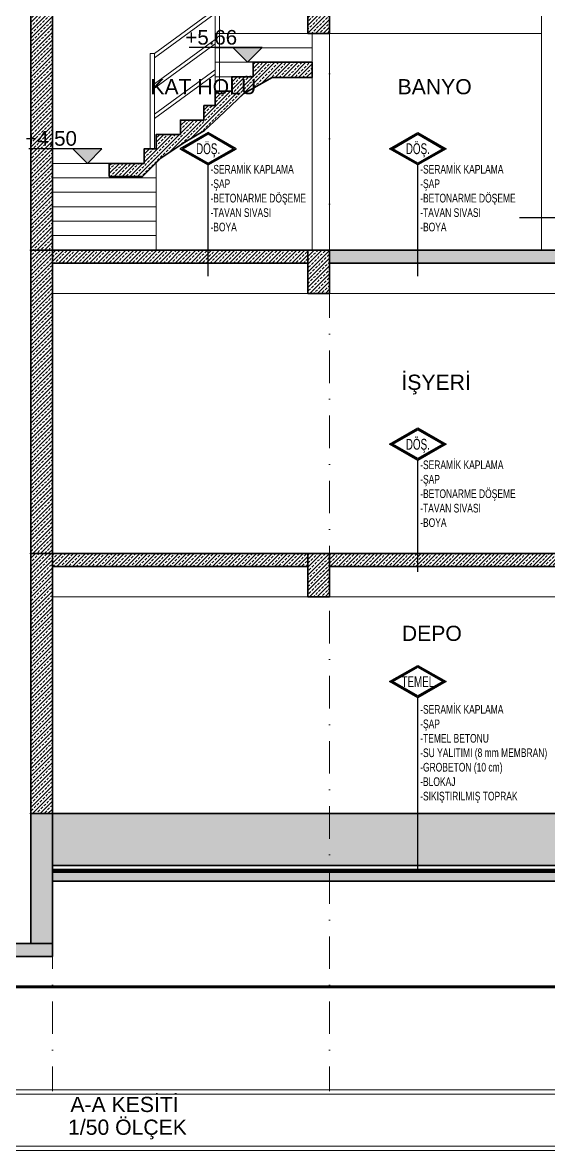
# Model space of a CAD drawing. Header units: millimetres. Extents: x -2145 to 33996, y -835 to 2363.
# Drawn here: x 24495 to 25103, y -835 to 467 of the extents above; entities that cross this region are included whole.
import ezdxf
from ezdxf.enums import TextEntityAlignment as Align

# ---------------------------------------------------------------- set-up
doc = ezdxf.new("R2010")
doc.units = ezdxf.units.MM
for name, pattern in [('ACAD_ISO03W100', [30, 12, -18]), ('DASHDOT', [1, 0.5, -0.25, 0, -0.25]), ('DASHED', [19.05, 12.7, -6.35])]:
    doc.linetypes.add(name, pattern=pattern)
for name, color, linetype, lineweight in [('arcCGDM_antet', 85, 'Continuous', 20), ('NET_AKS', 251, 'DASHDOT', 9), ('NET_DUVAR', 150, 'Continuous', 18), ('NET_GORUNUS_AKS', 9, 'ACAD_ISO03W100', 9), ('NET_GÖRÜNÜŞ_İNCE', 55, 'Continuous', 9), ('NET_KESİT_KOT', 104, 'Continuous', 25), ('NET_KOLON_TARAMA', 8, 'Continuous', 0), ('NET_TAŞIYICI', 1, 'Continuous', 35), ('NET_TOPRAK', 27, 'Continuous', 70), ('SIVA', 105, 'Continuous', 0), ('T-INCE', 254, 'Continuous', 0)]:
    doc.layers.add(name, color=color, linetype=linetype, lineweight=lineweight)
for name, color, linetype in [('HATCH-BETON @ 1', 9, 'Continuous'), ('NET_YAZI_KATMAN', 212, 'Continuous'), ('TAŞIYICI-BETON', 30, 'Continuous'), ('text', 7, 'Continuous'), ('YALITIM-SU', 163, 'Continuous')]:
    doc.layers.add(name, color=color, linetype=linetype)
doc.styles.add('A-arial', font='arial.ttf')
doc.styles.add('ARIALTR', font='arial.ttf', dxfattribs={"width": 0.8, "height": 22.5})
doc.styles.add('MAHAL', font='swisse.ttf', dxfattribs={"width": 0.8})
doc.styles.get("Standard").update_dxf_attribs({"font": 'arial.ttf'})
pattern_1 = [(45, (-25702.658, -376.2804), (-4.490128, 4.490128), []), (45, (-25698.168, -376.2804), (-4.490128, 4.490128), [3.175, -1.5875])]
pattern_2 = [(45, (-25702.658, 23.7196), (-4.490128, 4.490128), []), (45, (-25698.168, 23.7196), (-4.490128, 4.490128), [3.175, -1.5875])]
pattern_3 = [(45, (-158.044, 177.882), (-4.490128, 4.490128), []), (45, (-153.5536, 177.882), (-4.490128, 4.490128), [3.175, -1.5875])]

# ---------------------------------------------------------------- blocks, each defined once
blk = doc.blocks.new('*U105')
blk.add_line((0, 0), (0, 128.3))
at = {"ltscale": 150}
for points in [[(32.8, 147), (0, 128.3), (-32.8, 147), (0, 165.8)], [(30.9, 147), (0, 129.4), (-30.9, 147), (0, 164.7)]]:
    blk.add_lwpolyline(points, close=True, dxfattribs=at)
blk.add_lwpolyline([(29, 147), (0, 130.5), (-29, 147), (0, 163.6), (29, 147)], dxfattribs=at)
at = {"style": 'MAHAL', "width": 0.65}
blk.add_attdef('POZ', text='', height=12.5, dxfattribs=at).set_placement((0, 147), align=Align.MIDDLE_CENTER)
blk = doc.blocks.new('A$Cfb3bce43')
at = {"layer": 'NET_KOLON_TARAMA'}
h = blk.add_hatch(dxfattribs=at)
h.set_pattern_fill('ANSI33', color=256)
h.set_pattern_definition(pattern_1)
h.paths.add_polyline_path([(-695, 0), (-720, 0), (-720, -50), (-695, -50)])
h = blk.add_hatch(dxfattribs=at)
h.set_pattern_fill('ANSI33', color=256)
h.set_pattern_definition(pattern_1)
h.paths.add_polyline_path([(-1040, 0), (-1015, 0), (-1015, -300), (-1040, -300)])
h = blk.add_hatch(dxfattribs=at)
h.set_pattern_fill('ANSI33', color=256)
h.set_pattern_definition([(45, (-25574.614, -504.1625), (-4.490128, 4.490128), []), (45, (-25570.124, -504.1625), (-4.490128, 4.490128), [3.175, -1.5875])])
h.paths.add_polyline_path([(-910.8, -215), (-949.2, -215), (-949.2, -200), (-909, -200), (-909, -183.3), (-895, -183.3), (-895, -166.6), (-867, -166.6), (-867, -150), (-840, -150), (-840, -133.3), (-827, -133.3), (-827, -116.6), (-807.9, -116.6), (-807.9, -100), (-783.2, -100), (-783.2, -83.4), (-715, -83.4), (-715, -101.1), (-761, -101.1), (-793.7, -119.3), (-822.6, -146.9), (-839.4, -162.1), (-862.1, -175.7), (-889.6, -194.2)])
at = {"layer": 'NET_DUVAR'}
for p, q in [((-450, -15), (-450, -300)), ((-715, -50), (-715, -300)), ((-695, -50), (-695, -300))]:
    blk.add_line(p, q, dxfattribs=at)
at = {"layer": 'NET_GÖRÜNÜŞ_İNCE'}
for p, q in [((-897.1, -73.3), (-827, -22)), ((-897.1, -78.3), (-827, -27)), ((-897.1, -108.3), (-827, -57)), ((-897.1, -113.3), (-827, -62)), ((-897.1, -143.3), (-827, -92)), ((-897.1, -148.3), (-827, -97))]:
    blk.add_line(p, q, dxfattribs=at)
for points in [[(-827, -116.6), (-822, -116.6), (-822, 110), (-827, 110)], [(-902.1, -183.3), (-897.1, -183.3), (-897.1, -73.3), (-902.1, -73.3)]]:
    blk.add_lwpolyline(points, close=True, dxfattribs=at)
at = {"layer": 'NET_TAŞIYICI'}
for points in [[(-695, 0), (-720, 0), (-720, -50), (-695, -50)], [(-1040, 0), (-1015, 0), (-1015, -300), (-1040, -300)], [(-910.8, -215), (-949.2, -215), (-949.2, -200), (-909, -200), (-909, -183.3), (-895, -183.3), (-895, -166.6), (-867, -166.6), (-867, -150), (-840, -150), (-840, -133.3), (-827, -133.3), (-827, -116.6), (-807.9, -116.6), (-807.9, -100), (-783.2, -100), (-783.2, -83.4), (-715, -83.4), (-715, -101.1), (-761, -101.1), (-793.7, -119.3), (-822.6, -146.9), (-839.4, -162.1), (-862.1, -175.7), (-889.6, -194.2)]]:
    blk.add_lwpolyline(points, close=True, dxfattribs=at)
at = {"layer": 'NET_YAZI_KATMAN'}
blk.add_line((-475.4, -262.4), (-381.9, -262.4), dxfattribs=at)
at = {"layer": 'T-INCE'}
for p, q in [((-827, 0), (-827, -123.5)), ((-720, -50), (-827, -50)), ((-450, -50), (-695, -50)), ((-715, -66.7), (-827, -66.7)), ((-783.2, -83.4), (-827, -83.4)), ((-807.9, -100), (-827, -100)), ((-949.2, -200), (-1015, -200)), ((-895, -199.5), (-895, -300)), ((-1015, -216.7), (-895, -216.7)), ((-1015, -233.3), (-895, -233.3)), ((-1015, -250), (-895, -250)), ((-1015, -266.7), (-895, -266.7)), ((-1015, -283.3), (-895, -283.3)), ((-1015, -300), (-895, -300))]:
    blk.add_line(p, q, dxfattribs=at)
at = {"layer": 'NET_YAZI_KATMAN'}
ref = blk.add_blockref('*U105', (-835.1, -330.1), dxfattribs=dict(at, xscale=-1.000033247630419, yscale=1.000033247630419, zscale=1.000033247630419))
ref.add_attrib('POZ', 'DÖŞ.', dxfattribs={"layer": '0', "height": 12.5, "style": 'MAHAL', "width": 0.65}).set_placement((-835.1, -183.1), align=Align.MIDDLE_CENTER)
at = {"layer": 'NET_YAZI_KATMAN', "xscale": 1.000033247630419, "yscale": 1.000033247630419, "zscale": 1.000033247630419}
blk.add_blockref('*U105', (-592.9, -330.1), dxfattribs=at).add_auto_attribs({'POZ': 'DÖŞ.'})
at = {"layer": 'NET_YAZI_KATMAN', "char_height": 10, "width": 203.343, "attachment_point": 1, "style": 'ARIALTR'}
for insert in [(-835.1, -201.8), (-592.9, -201.8)]:
    blk.add_mtext('{\\W0.7; -SERAMİK KAPLAMA\\P -ŞAP\\P -BETONARME DÖŞEME\\P -TAVAN SIVASI\\P -BOYA}', dxfattribs=dict(at, insert=insert))
at = {"layer": 'text', "linetype": 'Continuous', "char_height": 17.5, "attachment_point": 2, "line_spacing_factor": 0.9}
for s, insert, width in [('KAT HOLÜ', (-840.7, -102.8), 188.275), ('BANYO', (-573.5, -102.8), 180)]:
    blk.add_mtext(s, dxfattribs=dict(at, insert=insert, width=width))
blk = doc.blocks.new('A$Cdcacacd3')
at = {"layer": 'NET_KOLON_TARAMA'}
h = blk.add_hatch(dxfattribs=at)
h.set_pattern_fill('ANSI33', color=256)
h.set_pattern_definition(pattern_2)
h.paths.add_polyline_path([(-1040, 0), (-1015, 0), (-1015, -350), (-1040, -350)])
h = blk.add_hatch(dxfattribs=at)
h.set_pattern_fill('ANSI33', color=256)
h.set_pattern_definition(pattern_2)
h.paths.add_polyline_path([(-720, -15), (-1015, -15), (-1015, 0), (-720, 0)])
h = blk.add_hatch(dxfattribs=at)
h.set_pattern_fill('ANSI33', color=256)
h.set_pattern_definition([(45, (-25727.658, 23.7196), (-4.490128, 4.490128), []), (45, (-25723.168, 23.7196), (-4.490128, 4.490128), [3.175, -1.5875])])
h.paths.add_polyline_path([(-695, 0), (-720, 0), (-720, -50), (-695, -50)])
h = blk.add_hatch(dxfattribs=at)
h.set_pattern_fill('ANSI33', color=256)
h.set_pattern_definition(pattern_2)
h.paths.add_polyline_path([(-695, -15), (-175, -15), (-175, -50), (-150, -50), (-150, -15), (-25, -15), (-25, -50), (0, -50), (0, 0), (-695, 0)])
at = {"layer": 'NET_TAŞIYICI'}
for points in [[(-1040, 0), (-1015, 0), (-1015, -350), (-1040, -350)], [(-720, -15), (-1015, -15), (-1015, 0), (-720, 0)], [(-695, 0), (-720, 0), (-720, -50), (-695, -50)], [(-695, -15), (-175, -15), (-175, -50), (-150, -50), (-150, -15), (-25, -15), (-25, -50), (0, -50), (0, 0), (-695, 0)]]:
    blk.add_lwpolyline(points, close=True, dxfattribs=at)
at = {"layer": 'T-INCE'}
for p, q in [((-720, -50), (-1015, -50)), ((-175, -50), (-695, -50))]:
    blk.add_line(p, q, dxfattribs=at)
at = {"layer": 'NET_YAZI_KATMAN', "xscale": 1.000033247630419, "yscale": 1.000033247630419, "zscale": 1.000033247630419}
blk.add_blockref('*U105', (-592.9, -371.1), dxfattribs=at).add_auto_attribs({'POZ': 'DÖŞ.'})
at = {"layer": 'NET_YAZI_KATMAN', "insert": (-592.9, -242.8), "char_height": 10, "width": 203.343, "attachment_point": 1, "style": 'ARIALTR'}
blk.add_mtext('{\\W0.7; -SERAMİK KAPLAMA\\P -ŞAP\\P -BETONARME DÖŞEME\\P -TAVAN SIVASI\\P -BOYA}', dxfattribs=at)
at = {"layer": 'text', "linetype": 'Continuous', "insert": (-571.8, -143.8), "char_height": 17.5, "width": 180, "attachment_point": 2, "line_spacing_factor": 0.9}
blk.add_mtext('İŞYERİ', dxfattribs=at)
blk = doc.blocks.new('*U356')
blk.add_line((0, 0), (0, 201.6))
at = {"ltscale": 150}
for points in [[(32.8, 220.3), (0, 201.6), (-32.8, 220.3), (0, 239.1)], [(30.9, 220.3), (0, 202.7), (-30.9, 220.3), (0, 238)]]:
    blk.add_lwpolyline(points, close=True, dxfattribs=at)
blk.add_lwpolyline([(29, 220.3), (0, 203.8), (-29, 220.3), (0, 236.9), (29, 220.3)], dxfattribs=at)
at = {"style": 'MAHAL', "width": 0.65}
blk.add_attdef('POZ', text='', height=12.5, dxfattribs=at).set_placement((0, 220.3), align=Align.MIDDLE_CENTER)
blk = doc.blocks.new('kot_kesit')
for p, q in [((-25, 25), (100, 25)), ((0, 0), (-25, 25)), ((0, 0), (25, 25)), ((-87.5, 0), (0, 0))]:
    blk.add_line(p, q)
blk.add_solid([(25, 25), (-25, 25), (0, 0)])
at = {"style": 'A-arial'}
blk.add_attdef('KOT', (37.2, 30.1), '', height=25, dxfattribs=at)

msp = doc.modelspace()

# ---------------------------------------------------------------- hatches: boundary and pattern name
at = {"layer": 'HATCH-BETON @ 1'}
h = msp.add_hatch(dxfattribs=at)
h.set_pattern_fill('AR-CONC', color=256, scale=2, angle=270)
h.set_pattern_definition([(320, (1323.628, 191.003), (-1.2550427, -14.3452037), [1.5, -16.5]), (265, (1323.628, 191.003), (15.043843, 2.775027), [1.2, -13.2]), (10.451444, (1323.524, 189.808), (13.7888, -11.570177), [1.274804, -14.022842]), (316.1842, (1327.628, 191.003), (-3.310386, -21.344827), [2.25, -24.75]), (6.63564, (1327.352, 189.224), (19.482372, -18.693239), [1.912207, -21.034275]), (261.18416, (1327.628, 191.003), (19.482372, -18.693239), [1.8, -19.8]), (291, (1326.628, 189.003), (-8.052378, -11.938141), [1.5, -16.5]), (236, (1326.628, 189.003), (14.503001, -4.866307), [1.2, -13.2]), (341.451445, (1325.957, 188.008), (6.450623, -16.8044475), [1.274804, -14.022842]), (307.5, (1323.628, 191.003), (6.6578771, -0.2431971), [0, -13.04, 0, -13.4, 0, -13.25]), (277.5, (1323.628, 191.003), (7.8882342, -5.2613907), [0, -7.64, 0, -12.74, 0, -5.05]), (237.5, (1323.628, 195.463), (-0.4510974, -10.6764487), [0, -5, 0, -15.6, 0, -20.7]), (227.5, (1323.628, 197.463), (2.0020996, -11.6637234), [0, -6.5, 0, -10.36, 0, -14.7])])
h.paths.add_polyline_path([(24529.61, -523.84), (24529.61, -513.84), (25486.61, -513.84), (25486.61, -523.84)])
at = {"layer": 'NET_KOLON_TARAMA'}
h = msp.add_hatch(dxfattribs=at)
h.set_pattern_fill('ANSI33', color=256)
h.set_pattern_definition(pattern_3)
h.paths.add_polyline_path([(24504.61, -145.84), (24529.61, -145.84), (24529.61, -445.84), (24504.61, -445.84)])
h = msp.add_hatch(dxfattribs=at)
h.set_pattern_fill('ANSI33', color=256)
h.set_pattern_definition([(45, (-158.044, -122.118), (-4.490128, 4.490128), []), (45, (-153.5536, -122.118), (-4.490128, 4.490128), [3.175, -1.5875])])
h.paths.add_polyline_path([(24824.61, -160.84), (24529.61, -160.84), (24529.61, -145.84), (24824.61, -145.84)])
h = msp.add_hatch(dxfattribs=at)
h.set_pattern_fill('ANSI33', color=256)
h.set_pattern_definition([(45, (-183.044, 127.882), (-4.490128, 4.490128), []), (45, (-178.5536, 127.882), (-4.490128, 4.490128), [3.175, -1.5875])])
h.paths.add_polyline_path([(24849.61, -145.84), (24824.61, -145.84), (24824.61, -195.84), (24849.61, -195.84)])
h = msp.add_hatch(dxfattribs=at)
h.set_pattern_fill('ANSI33', color=256)
h.set_pattern_definition([(45, (-158.044, 127.882), (-4.490128, 4.490128), []), (45, (-153.5536, 127.882), (-4.490128, 4.490128), [3.175, -1.5875])])
h.paths.add_polyline_path([(25394.61, -145.84), (24849.61, -145.84), (24849.61, -160.84), (25369.61, -160.84), (25369.61, -195.84), (25394.61, -195.84)])
h = msp.add_hatch(dxfattribs=at)
h.set_pattern_fill('ANSI33', color=256)
h.set_pattern_definition(pattern_3)
h.paths.add_polyline_path([(23734.61, -195.84), (23759.61, -195.84), (23759.61, -445.84), (23734.61, -445.84)])
h.paths.add_polyline_path([(23694.61, -445.84), (24279.61, -445.84), (24279.61, -505.84), (23694.61, -505.84)])
h.paths.add_polyline_path([(24279.61, -595.84), (24529.61, -595.84), (24529.61, -610.84), (24279.61, -610.84)])
h.paths.add_polyline_path([(24279.61, -595.84), (24304.61, -595.84), (24304.61, -445.84), (24279.61, -445.84)])
h.paths.add_polyline_path([(24504.61, -595.84), (24529.61, -595.84), (24529.61, -445.84), (24504.61, -445.84)])
h.paths.add_polyline_path([(24529.61, -445.84), (25434.61, -445.84), (25434.61, -505.84), (24529.61, -505.84)])
h.paths.add_polyline_path([(25369.61, -195.84), (25394.61, -195.84), (25394.61, -445.84), (25369.61, -445.84)])

# ---------------------------------------------------------------- linework, layer by layer
at = {"layer": 'arcCGDM_antet', "ltscale": 10}
for points in [[(23345.97, 1665.32), (25845.97, 1665.32), (25845.97, -834.68), (23345.97, -834.68)], [(23350.97, 1660.32), (25840.97, 1660.32), (25840.97, -829.68), (23350.97, -829.68)], [(23360.97, 1650.32), (25830.97, 1650.32), (25830.97, -769.68), (23360.97, -769.68)], [(23365.97, 1645.32), (25825.97, 1645.32), (25825.97, -764.68), (23365.97, -764.68)]]:
    msp.add_lwpolyline(points, close=True, dxfattribs=at)
at = {"layer": 'Defpoints'}
msp.add_lwpolyline([(24529.61, -523.84), (25486.61, -523.84), (25486.61, -513.84), (24529.61, -513.84)], dxfattribs=at)
at = {"layer": 'NET_AKS', "ltscale": 75}
for p, q in [((24529.61, 1590.21), (24529.61, -766.24)), ((24849.61, 1590.21), (24849.61, -766.24))]:
    msp.add_line(p, q, dxfattribs=at)
at = {"layer": 'NET_GORUNUS_AKS'}
for points in [[(23513.58, 204.16), (25686.8, 204.16)], [(23513.58, -145.84), (25686.8, -145.84)], [(23513.58, -445.84), (25686.8, -445.84)]]:
    msp.add_lwpolyline(points, dxfattribs=at)
at = {"layer": 'NET_TAŞIYICI'}
for points in [[(24504.61, -145.84), (24529.61, -145.84), (24529.61, -445.84), (24504.61, -445.84)], [(24824.61, -160.84), (24529.61, -160.84), (24529.61, -145.84), (24824.61, -145.84)], [(24849.61, -145.84), (24824.61, -145.84), (24824.61, -195.84), (24849.61, -195.84)], [(25394.61, -145.84), (24849.61, -145.84), (24849.61, -160.84), (25369.61, -160.84), (25369.61, -195.84), (25394.61, -195.84)], [(24504.61, -595.84), (24529.61, -595.84), (24529.61, -445.84), (24504.61, -445.84)], [(24529.61, -445.84), (25434.61, -445.84), (25434.61, -505.84), (24529.61, -505.84)], [(24279.61, -595.84), (24529.61, -595.84), (24529.61, -610.84), (24279.61, -610.84)]]:
    msp.add_lwpolyline(points, close=True, dxfattribs=at)
at = {"layer": 'NET_TOPRAK'}
msp.add_lwpolyline([(23734.61, -145.84), (23436.93, -145.84), (23436.93, -646.08), (25691.87, -646.08), (25691.87, -145.84), (25394.61, -145.84)], dxfattribs=at)
at = {"layer": 'SIVA'}
msp.add_lwpolyline([(25399.12, -145.84), (25399.12, -441.34), (25439.12, -441.34), (25439.12, -511.34), (24529.61, -511.34)], dxfattribs=at)
at = {"layer": 'T-INCE'}
for p, q in [((24824.61, -195.84), (24529.61, -195.84)), ((25369.61, -195.84), (24849.61, -195.84))]:
    msp.add_line(p, q, dxfattribs=at)
at = {"layer": 'TAŞIYICI-BETON'}
for p, q in [((25486.61, -513.84), (24529.61, -513.84)), ((25486.61, -523.84), (24529.61, -523.84))]:
    msp.add_line(p, q, dxfattribs=at)
at = {"layer": 'YALITIM-SU', "linetype": 'DASHED', "ltscale": 0.01, "const_width": 1.25}
for points in [[(25397.87, -145.84), (25397.87, -442.59), (25437.87, -442.59), (25437.87, -510.09), (24529.61, -510.09)], [(25400.37, -145.84), (25400.37, -440.09), (25440.37, -440.09), (25440.37, -512.59), (24529.61, -512.59)]]:
    msp.add_lwpolyline(points, dxfattribs=at)

# ---------------------------------------------------------------- block references
at = {"layer": 'NET_KESİT_KOT'}
ref = msp.add_blockref('kot_kesit', (24755.06, 420.81), dxfattribs=dict(at, xscale=-0.6749999999999999, yscale=0.6749999999999999, zscale=0.6749999999999999))
ref.add_attrib('KOT', '+5.66', (24683.33, 441.15), dxfattribs={"layer": '0', "height": 16.875, "style": 'A-arial'})
ref = msp.add_blockref('kot_kesit', (24570.04, 304.18), dxfattribs=dict(at, xscale=-0.6749999999999999, yscale=0.6749999999999999, zscale=0.6749999999999999))
ref.add_attrib('KOT', '+4.50', (24498.31, 324.52), dxfattribs={"layer": '0', "height": 16.875, "style": 'A-arial'})
at = {"layer": 'NET_YAZI_KATMAN', "xscale": 1.000033247630419, "yscale": 1.000033247630419, "zscale": 1.000033247630419}
msp.add_blockref('*U356', (24951.7, -514.14), dxfattribs=at).add_auto_attribs({'POZ': 'TEMEL'})
at = {"layer": 'T-INCE'}
for name, p in [('A$Cfb3bce43', (25544.61, 504.16)), ('A$Cdcacacd3', (25544.61, 204.16))]:
    msp.add_blockref(name, p, dxfattribs=at)

# ---------------------------------------------------------------- texts
at = {"layer": 'NET_YAZI_KATMAN', "insert": (24951.7, -433.94), "char_height": 10, "width": 175.9908, "attachment_point": 7, "style": 'ARIALTR'}
msp.add_mtext('{\\W0.7; -SERAMİK KAPLAMA\\P -ŞAP\\P -TEMEL BETONU\\P -SU YALITIMI (8 mm MEMBRAN)\\P -GROBETON (10 cm)\\P -BLOKAJ\\P -SIKIŞTIRILMIŞ TOPRAK}', dxfattribs=at)
at = {"layer": 'text', "linetype": 'Continuous', "char_height": 17.5, "attachment_point": 2, "line_spacing_factor": 0.9}
for s, insert, width in [('DEPO', (24967.85, -229.34), 180), ('\\A1;A-A KESİTİ\\P 1/50 ÖLÇEK', (24612.97, -772.85), 396.5028)]:
    msp.add_mtext(s, dxfattribs=dict(at, insert=insert, width=width))

doc.saveas('drawing.dxf')
